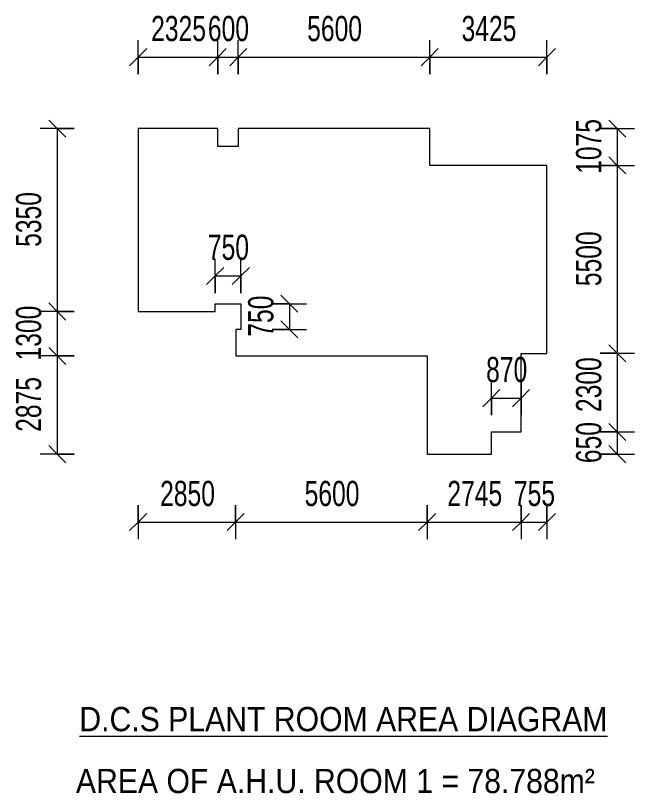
# Model space of a CAD drawing. Header units: millimetres. Extents: x -57519 to 497916, y -349472 to 446842.
# Drawn here: x 178302 to 196395, y 21257 to 44021 of the extents above; entities that cross this region are included whole.
import ezdxf

# ---------------------------------------------------------------- set-up
doc = ezdxf.new("R2010")
doc.units = ezdxf.units.MM
for name, color, linetype, lineweight in [('A-ANNO-DIMS', 211, 'Continuous', 5), ('A-ANNO-DIMS-500', 211, 'Continuous', 5), ('A-FLOR', 192, 'Continuous', 5), ('G-ANNO-TEXT', 231, 'Continuous', 5)]:
    doc.layers.add(name, color=color, linetype=linetype, lineweight=lineweight)
doc.styles.add('Arial', font='arial.ttf', dxfattribs={"width": 0.7, "height": 737.649701})
doc.styles.add('Swis721 BT_2', font='swiss.ttf', dxfattribs={"width": 0.89, "height": 709.553159})
doc.dimstyles.new('Linear_-_1_5mm_Arial', dxfattribs={"dimscale": 304.8, "dimtxt": 750, "dimasz": 1.64042, "dimexe": 1.64042, "dimexo": 0.0625, "dimgap": 0.82021, "dimtad": 1, "dimdec": 0, "dimzin": 0, "dimdsep": 46, "dimtxsty": 'Arial', "dimblk1": 'OBLIQUE', "dimblk2": 'OBLIQUE', "dimsah": 1, "dimcen": 0.09, "dimadec": 0, "dimazin": 0, "dimtfac": 1, "dimtdec": 4, "dimtix": 1, "dimtmove": 0, "dimatfit": 3, "dimfxl": 1.64042, "dimfxlon": 1, "dimtvp": 1, "dimtolj": 1, "dimtzin": 0, "dimarcsym": 2})
doc.dimstyles.new('Linear_-_1_5mm_Arial_1', dxfattribs={"dimscale": 304.8, "dimtxt": 750, "dimasz": 1.64042, "dimexe": 1.64042, "dimexo": 0.0625, "dimgap": 0.82021, "dimtad": 1, "dimdec": 0, "dimzin": 0, "dimdsep": 46, "dimtxsty": 'Arial', "dimblk1": 'OBLIQUE', "dimblk2": 'OBLIQUE', "dimsah": 1, "dimcen": 0.09, "dimadec": 0, "dimazin": 0, "dimtfac": 1, "dimtdec": 4, "dimtix": 1, "dimtmove": 2, "dimatfit": 3, "dimfxl": 1.64042, "dimfxlon": 1, "dimtvp": 1, "dimtolj": 1, "dimtzin": 0, "dimarcsym": 2})

# ---------------------------------------------------------------- blocks, each defined once
blk = doc.blocks.new('DIMBLOCK26-2_F U_F_A_ Independant Rooms')
at = {"layer": 'A-ANNO-DIMS-500', "transparency": 16777216}
for p, q in [((181887, 42303), (181887, 43303)), ((184212, 42303), (184212, 43303)), ((181887, 42803), (182137, 43053)), ((184212, 42803), (184462, 43053)), ((181887, 42803), (181637, 42553)), ((181887, 42803), (184212, 42803)), ((181887, 42803), (181887, 42303)), ((184212, 42803), (183962, 42553)), ((184212, 42803), (184212, 42303))]:
    blk.add_line(p, q, dxfattribs=at)
at = {"layer": 'A-ANNO-DIMS-500', "color": 0, "transparency": 16777216, "insert": (182265, 44010), "char_height": 737.6, "width": 1883.08, "attachment_point": 1, "line_spacing_factor": 0.938532, "style": 'Arial'}
blk.add_mtext('2325', dxfattribs=at)
blk = doc.blocks.new('_Oblique')
at = {"color": 0, "linetype": 'ByBlock', "lineweight": -2}
blk.add_line((-0.5, -0.5), (0.5, 0.5), dxfattribs=at)
blk = doc.blocks.new('DIMBLOCK27-2_F U_F_A_ Independant Rooms')
at = {"layer": 'A-ANNO-DIMS-500', "transparency": 16777216}
for p, q in [((184212, 42303), (184212, 43303)), ((184812, 42303), (184812, 43303)), ((184212, 42803), (184462, 43053)), ((184812, 42803), (185062, 43053)), ((184212, 42803), (183962, 42553)), ((184212, 42803), (184812, 42803)), ((184212, 42803), (184212, 42303)), ((184812, 42803), (184562, 42553)), ((184812, 42803), (184812, 42303))]:
    blk.add_line(p, q, dxfattribs=at)
at = {"layer": 'A-ANNO-DIMS-500', "color": 0, "transparency": 16777216, "insert": (183924, 44010), "char_height": 737.6, "width": 1412.31, "attachment_point": 1, "line_spacing_factor": 0.938532, "style": 'Arial'}
blk.add_mtext('600', dxfattribs=at)
blk = doc.blocks.new('DIMBLOCK28-2_F U_F_A_ Independant Rooms')
at = {"layer": 'A-ANNO-DIMS-500', "transparency": 16777216}
for p, q in [((184812, 42303), (184812, 43303)), ((190412, 42303), (190412, 43303)), ((184812, 42803), (185062, 43053)), ((190412, 42803), (190662, 43053)), ((184812, 42803), (184562, 42553)), ((184812, 42803), (190412, 42803)), ((184812, 42803), (184812, 42303)), ((190412, 42803), (190162, 42553)), ((190412, 42803), (190412, 42303))]:
    blk.add_line(p, q, dxfattribs=at)
at = {"layer": 'A-ANNO-DIMS-500', "color": 0, "transparency": 16777216, "insert": (186827, 44010), "char_height": 737.6, "width": 1883.08, "attachment_point": 1, "line_spacing_factor": 0.938532, "style": 'Arial'}
blk.add_mtext('5600', dxfattribs=at)
blk = doc.blocks.new('DIMBLOCK29-2_F U_F_A_ Independant Rooms')
at = {"layer": 'A-ANNO-DIMS-500', "transparency": 16777216}
for p, q in [((190412, 42303), (190412, 43303)), ((193837, 42303), (193837, 43303)), ((190412, 42803), (190662, 43053)), ((193837, 42803), (194087, 43053)), ((190412, 42803), (190162, 42553)), ((190412, 42803), (193837, 42803)), ((190412, 42803), (190412, 42303)), ((193837, 42803), (193587, 42553)), ((193837, 42803), (193837, 42303))]:
    blk.add_line(p, q, dxfattribs=at)
at = {"layer": 'A-ANNO-DIMS-500', "color": 0, "transparency": 16777216, "insert": (191340, 44010), "char_height": 737.6, "width": 1883.08, "attachment_point": 1, "line_spacing_factor": 0.938532, "style": 'Arial'}
blk.add_mtext('3425', dxfattribs=at)
blk = doc.blocks.new('DIMBLOCK30-2_F U_F_A_ Independant Rooms')
at = {"layer": 'A-ANNO-DIMS-500', "transparency": 16777216}
for p, q in [((179520, 40712), (179270, 40962)), ((180020, 40712), (179020, 40712)), ((179520, 40712), (179520, 35362)), ((179520, 40712), (179770, 40462)), ((179520, 40712), (180020, 40712)), ((179520, 35362), (179270, 35612)), ((180020, 35362), (179020, 35362)), ((179520, 35362), (179770, 35112)), ((179520, 35362), (180020, 35362))]:
    blk.add_line(p, q, dxfattribs=at)
at = {"layer": 'A-ANNO-DIMS-500', "color": 0, "transparency": 16777216, "insert": (178313, 37252), "char_height": 737.6, "width": 1883.08, "attachment_point": 1, "rotation": 90, "line_spacing_factor": 0.938532, "style": 'Arial'}
blk.add_mtext('5350', dxfattribs=at)
blk = doc.blocks.new('DIMBLOCK31-2_F U_F_A_ Independant Rooms')
at = {"layer": 'A-ANNO-DIMS-500', "transparency": 16777216}
for p, q in [((179520, 35362), (179270, 35612)), ((180020, 35362), (179020, 35362)), ((179520, 35362), (179520, 34062)), ((179520, 35362), (179770, 35112)), ((179520, 35362), (180020, 35362)), ((179520, 34062), (179270, 34312)), ((180020, 34062), (179020, 34062)), ((179520, 34062), (179770, 33812)), ((179520, 34062), (180020, 34062))]:
    blk.add_line(p, q, dxfattribs=at)
at = {"layer": 'A-ANNO-DIMS-500', "color": 0, "transparency": 16777216, "insert": (178313, 33927), "char_height": 737.6, "width": 1883.08, "attachment_point": 1, "rotation": 90, "line_spacing_factor": 0.938532, "style": 'Arial'}
blk.add_mtext('1300', dxfattribs=at)
blk = doc.blocks.new('DIMBLOCK32-2_F U_F_A_ Independant Rooms')
at = {"layer": 'A-ANNO-DIMS-500', "transparency": 16777216}
for p, q in [((179520, 34062), (179270, 34312)), ((180020, 34062), (179020, 34062)), ((179520, 34062), (179520, 31187)), ((179520, 34062), (179770, 33812)), ((179520, 34062), (180020, 34062)), ((179520, 31187), (179270, 31437)), ((180020, 31187), (179020, 31187)), ((179520, 31187), (179770, 30937)), ((179520, 31187), (180020, 31187))]:
    blk.add_line(p, q, dxfattribs=at)
at = {"layer": 'A-ANNO-DIMS-500', "color": 0, "transparency": 16777216, "insert": (178313, 31839), "char_height": 737.6, "width": 1883.08, "attachment_point": 1, "rotation": 90, "line_spacing_factor": 0.938532, "style": 'Arial'}
blk.add_mtext('2875', dxfattribs=at)
blk = doc.blocks.new('DIMBLOCK33-2_F U_F_A_ Independant Rooms')
at = {"layer": 'A-ANNO-DIMS-500', "transparency": 16777216}
for p, q in [((195895, 40712), (195645, 40962)), ((195395, 40712), (196395, 40712)), ((195895, 40712), (195395, 40712)), ((195895, 40712), (195895, 39637)), ((195895, 40712), (196145, 40462)), ((195895, 39637), (195645, 39887)), ((195395, 39637), (196395, 39637)), ((195895, 39637), (195395, 39637)), ((195895, 39637), (196145, 39387))]:
    blk.add_line(p, q, dxfattribs=at)
at = {"layer": 'A-ANNO-DIMS-500', "color": 0, "transparency": 16777216, "insert": (194688, 39389), "char_height": 737.6, "width": 1883.08, "attachment_point": 1, "rotation": 90, "line_spacing_factor": 0.938532, "style": 'Arial'}
blk.add_mtext('1075', dxfattribs=at)
blk = doc.blocks.new('DIMBLOCK34-2_F U_F_A_ Independant Rooms')
at = {"layer": 'A-ANNO-DIMS-500', "transparency": 16777216}
for p, q in [((195895, 39637), (195645, 39887)), ((195395, 39637), (196395, 39637)), ((195895, 39637), (195395, 39637)), ((195895, 39637), (195895, 34137)), ((195895, 39637), (196145, 39387)), ((195895, 34137), (195645, 34387)), ((195395, 34137), (196395, 34137)), ((195895, 34137), (195395, 34137)), ((195895, 34137), (196145, 33887))]:
    blk.add_line(p, q, dxfattribs=at)
at = {"layer": 'A-ANNO-DIMS-500', "color": 0, "transparency": 16777216, "insert": (194688, 36102), "char_height": 737.6, "width": 1883.08, "attachment_point": 1, "rotation": 90, "line_spacing_factor": 0.938532, "style": 'Arial'}
blk.add_mtext('5500', dxfattribs=at)
blk = doc.blocks.new('DIMBLOCK35-2_F U_F_A_ Independant Rooms')
at = {"layer": 'A-ANNO-DIMS-500', "transparency": 16777216}
for p, q in [((195895, 34137), (195645, 34387)), ((195395, 34137), (196395, 34137)), ((195895, 34137), (195395, 34137)), ((195895, 34137), (195895, 31837)), ((195895, 34137), (196145, 33887)), ((195895, 31837), (195645, 32087)), ((195395, 31837), (196395, 31837)), ((195895, 31837), (195395, 31837)), ((195895, 31837), (196145, 31587))]:
    blk.add_line(p, q, dxfattribs=at)
at = {"layer": 'A-ANNO-DIMS-500', "color": 0, "transparency": 16777216, "insert": (194688, 32418), "char_height": 737.6, "width": 1883.08, "attachment_point": 1, "rotation": 90, "line_spacing_factor": 0.938532, "style": 'Arial'}
blk.add_mtext('2300', dxfattribs=at)
blk = doc.blocks.new('DIMBLOCK36-2_F U_F_A_ Independant Rooms')
at = {"layer": 'A-ANNO-DIMS-500', "transparency": 16777216}
for p, q in [((195895, 31837), (195645, 32087)), ((195395, 31837), (196395, 31837)), ((195895, 31837), (195395, 31837)), ((195895, 31837), (195895, 31187)), ((195895, 31837), (196145, 31587)), ((195895, 31187), (195645, 31437)), ((195395, 31187), (196395, 31187)), ((195895, 31187), (195395, 31187)), ((195895, 31187), (196145, 30937))]:
    blk.add_line(p, q, dxfattribs=at)
at = {"layer": 'A-ANNO-DIMS-500', "color": 0, "transparency": 16777216, "insert": (194688, 30923), "char_height": 737.6, "width": 1412.31, "attachment_point": 1, "rotation": 90, "line_spacing_factor": 0.938532, "style": 'Arial'}
blk.add_mtext('650', dxfattribs=at)
blk = doc.blocks.new('DIMBLOCK37-2_F U_F_A_ Independant Rooms')
at = {"layer": 'A-ANNO-DIMS-500', "transparency": 16777216}
for p, q in [((181887, 29698), (181887, 28698)), ((181887, 29198), (181887, 29698)), ((184737, 29698), (184737, 28698)), ((184737, 29198), (184737, 29698)), ((181887, 29198), (182137, 29448)), ((184737, 29198), (184987, 29448)), ((181887, 29198), (181637, 28948)), ((181887, 29198), (184737, 29198)), ((184737, 29198), (184487, 28948))]:
    blk.add_line(p, q, dxfattribs=at)
at = {"layer": 'A-ANNO-DIMS-500', "color": 0, "transparency": 16777216, "insert": (182527, 30405), "char_height": 737.6, "width": 1883.08, "attachment_point": 1, "line_spacing_factor": 0.938532, "style": 'Arial'}
blk.add_mtext('2850', dxfattribs=at)
blk = doc.blocks.new('DIMBLOCK38-2_F U_F_A_ Independant Rooms')
at = {"layer": 'A-ANNO-DIMS-500', "transparency": 16777216}
for p, q in [((184737, 29698), (184737, 28698)), ((184737, 29198), (184737, 29698)), ((190337, 29698), (190337, 28698)), ((190337, 29198), (190337, 29698)), ((184737, 29198), (184987, 29448)), ((190337, 29198), (190587, 29448)), ((184737, 29198), (184487, 28948)), ((184737, 29198), (190337, 29198)), ((190337, 29198), (190087, 28948))]:
    blk.add_line(p, q, dxfattribs=at)
at = {"layer": 'A-ANNO-DIMS-500', "color": 0, "transparency": 16777216, "insert": (186752, 30405), "char_height": 737.6, "width": 1883.08, "attachment_point": 1, "line_spacing_factor": 0.938532, "style": 'Arial'}
blk.add_mtext('5600', dxfattribs=at)
blk = doc.blocks.new('DIMBLOCK39-2_F U_F_A_ Independant Rooms')
at = {"layer": 'A-ANNO-DIMS-500', "transparency": 16777216}
for p, q in [((190337, 29698), (190337, 28698)), ((190337, 29198), (190337, 29698)), ((193082, 29698), (193082, 28698)), ((193082, 29198), (193082, 29698)), ((190337, 29198), (190587, 29448)), ((193082, 29198), (193332, 29448)), ((190337, 29198), (190087, 28948)), ((190337, 29198), (193082, 29198)), ((193082, 29198), (192832, 28948))]:
    blk.add_line(p, q, dxfattribs=at)
at = {"layer": 'A-ANNO-DIMS-500', "color": 0, "transparency": 16777216, "insert": (190925, 30405), "char_height": 737.6, "width": 1883.08, "attachment_point": 1, "line_spacing_factor": 0.938532, "style": 'Arial'}
blk.add_mtext('2745', dxfattribs=at)
blk = doc.blocks.new('DIMBLOCK40-2_F U_F_A_ Independant Rooms')
at = {"layer": 'A-ANNO-DIMS-500', "transparency": 16777216}
for p, q in [((193082, 29698), (193082, 28698)), ((193082, 29198), (193082, 29698)), ((193837, 29698), (193837, 28698)), ((193837, 29198), (193837, 29698)), ((193082, 29198), (193332, 29448)), ((193837, 29198), (194087, 29448)), ((193082, 29198), (192832, 28948)), ((193082, 29198), (193837, 29198)), ((193837, 29198), (193587, 28948))]:
    blk.add_line(p, q, dxfattribs=at)
at = {"layer": 'A-ANNO-DIMS-500', "color": 0, "transparency": 16777216, "insert": (192871, 30405), "char_height": 737.6, "width": 1412.31, "attachment_point": 1, "line_spacing_factor": 0.938532, "style": 'Arial'}
blk.add_mtext('755', dxfattribs=at)
blk = doc.blocks.new('DIMBLOCK89-2_F U_F_A_ Independant Rooms')
at = {"layer": 'A-ANNO-DIMS-500', "transparency": 16777216}
for p, q in [((192212, 32325), (192212, 33325)), ((193082, 33325), (193082, 32325)), ((193082, 32825), (193082, 33325)), ((192212, 32825), (192462, 33075)), ((193082, 32825), (193332, 33075)), ((192212, 32825), (191962, 32575)), ((192212, 32825), (193082, 32825)), ((192212, 32825), (192212, 32325)), ((193082, 32825), (192832, 32575))]:
    blk.add_line(p, q, dxfattribs=at)
at = {"layer": 'A-ANNO-DIMS-500', "color": 0, "transparency": 16777216, "insert": (192059, 34032), "char_height": 737.6, "width": 1412.31, "attachment_point": 1, "line_spacing_factor": 0.938532, "style": 'Arial'}
blk.add_mtext('870', dxfattribs=at)
blk = doc.blocks.new('DIMBLOCK90-2_F U_F_A_ Independant Rooms')
at = {"layer": 'A-ANNO-DIMS-500', "transparency": 16777216}
for p, q in [((184137, 35902), (184137, 36902)), ((184887, 35902), (184887, 36902)), ((184137, 36402), (184387, 36652)), ((184887, 36402), (185137, 36652)), ((184137, 36402), (183887, 36152)), ((184137, 36402), (184887, 36402)), ((184137, 36402), (184137, 35902)), ((184887, 36402), (184637, 36152)), ((184887, 36402), (184887, 35902))]:
    blk.add_line(p, q, dxfattribs=at)
at = {"layer": 'A-ANNO-DIMS-500', "color": 0, "transparency": 16777216, "insert": (183924, 37609), "char_height": 737.6, "width": 1412.31, "attachment_point": 1, "line_spacing_factor": 0.938532, "style": 'Arial'}
blk.add_mtext('750', dxfattribs=at)
blk = doc.blocks.new('DIMBLOCK91-2_F U_F_A_ Independant Rooms')
at = {"layer": 'A-ANNO-DIMS-500', "transparency": 16777216}
for p, q in [((186308, 35587), (186058, 35837)), ((185808, 35587), (186808, 35587)), ((186308, 35587), (185808, 35587)), ((186308, 35587), (186308, 34837)), ((186308, 35587), (186558, 35337)), ((186308, 34837), (186058, 35087)), ((185808, 34837), (186808, 34837)), ((186308, 34837), (185808, 34837)), ((186308, 34837), (186558, 34587))]:
    blk.add_line(p, q, dxfattribs=at)
at = {"layer": 'A-ANNO-DIMS-500', "color": 0, "transparency": 16777216, "insert": (185101, 34623), "char_height": 737.6, "width": 1412.31, "attachment_point": 1, "rotation": 90, "line_spacing_factor": 0.938532, "style": 'Arial'}
blk.add_mtext('750', dxfattribs=at)

msp = doc.modelspace()

# ---------------------------------------------------------------- linework, layer by layer
at = {"layer": 'A-FLOR', "lineweight": 13}
for p, q in [((181887.1, 40711.5), (181887.1, 35361.5)), ((184212.1, 40711.5), (181887.1, 40711.5)), ((184212.1, 40186.5), (184212.1, 40711.5)), ((190412.1, 40711.5), (184812.1, 40711.5)), ((184812.1, 40711.5), (184812.1, 40186.5)), ((190412.1, 39636.5), (190412.1, 40711.5)), ((184812.1, 40186.5), (184212.1, 40186.5)), ((193837.1, 39636.5), (190412.1, 39636.5)), ((193837.1, 34136.5), (193837.1, 39636.5)), ((184137.1, 35361.5), (184137.1, 35586.5)), ((184137.1, 35586.5), (184887.1, 35586.5)), ((184887.1, 35586.5), (184887.1, 34836.5)), ((181887.1, 35361.5), (184137.1, 35361.5)), ((184887.1, 34836.5), (184737.1, 34836.5)), ((184737.1, 34836.5), (184737.1, 34061.5)), ((184737.1, 34061.5), (190337.1, 34061.5)), ((190337.1, 34061.5), (190337.1, 31186.5)), ((193082.1, 31836.5), (193082.1, 34136.5)), ((193082.1, 34136.5), (193837.1, 34136.5)), ((192212.1, 31186.5), (192212.1, 31836.5)), ((192212.1, 31836.5), (193082.1, 31836.5)), ((190337.1, 31186.5), (192212.1, 31186.5))]:
    msp.add_line(p, q, dxfattribs=at)

# ---------------------------------------------------------------- texts
at = {"layer": 'G-ANNO-TEXT', "color": 7, "char_height": 709.553, "attachment_point": 1, "line_spacing_factor": 1.00667, "style": 'Swis721 BT_2'}
for s, insert, width in [('\\LD.C.S PLANT ROOM AREA DIAGRAM', (180166.9, 23787.4), 17712), ('AREA OF A.H.U. ROOM 1 = 78.788m²', (180066.9, 21976.8), 17955)]:
    msp.add_mtext(s, dxfattribs=dict(at, insert=insert, width=width))

# ---------------------------------------------------------------- dimensions: what is measured, and where the dimension line sits
at = {"layer": 'A-ANNO-DIMS'}
for base, p1, p2, override, picture, middle in [((184212.1, 42803.4), (181887.1, 42303.4), (184212.1, 42303.4), {"dimpost": '<>', "dimfxl": 2324.999989}, 'DIMBLOCK26-2_F U_F_A_ Independant Rooms', (183049.6, 43430.3)), ((184812.1, 42803.4), (184212.1, 42303.4), (184812.1, 42303.4), {"dimpost": '<>', "dimfxl": 600}, 'DIMBLOCK27-2_F U_F_A_ Independant Rooms', (184512.1, 43430.1)), ((190412.1, 42803.4), (184812.1, 42303.4), (190412.1, 42303.4), {"dimpost": '<>', "dimfxl": 5600.000002}, 'DIMBLOCK28-2_F U_F_A_ Independant Rooms', (187612.1, 43430.1)), ((193837.1, 42803.4), (190412.1, 42303.4), (193837.1, 42303.4), {"dimpost": '<>', "dimfxl": 3425}, 'DIMBLOCK29-2_F U_F_A_ Independant Rooms', (192124.6, 43430.3)), ((184887.1, 36402), (184137.1, 35902), (184887.1, 35902), {"dimpost": '<>', "dimfxl": 750}, 'DIMBLOCK90-2_F U_F_A_ Independant Rooms', (184512.1, 37028.6)), ((193082.1, 32824.7), (192212.1, 32324.7), (193082.1, 33324.7), {"dimpost": '<>', "dimfxl": 1325.481008}, 'DIMBLOCK89-2_F U_F_A_ Independant Rooms', (192647.1, 33451.3)), ((184737.1, 29197.7), (181887.1, 29697.7), (184737.1, 29697.7), {"dimpost": '<>', "dimfxl": 2849.999989}, 'DIMBLOCK37-2_F U_F_A_ Independant Rooms', (183312.1, 29824.4)), ((190337.1, 29197.7), (184737.1, 29697.7), (190337.1, 29697.7), {"dimpost": '<>', "dimfxl": 5600.000059}, 'DIMBLOCK38-2_F U_F_A_ Independant Rooms', (187537.1, 29824.4)), ((193082.1, 29197.7), (190337.1, 29697.7), (193082.1, 29697.7), {"dimpost": '<>', "dimfxl": 2744.999943}, 'DIMBLOCK39-2_F U_F_A_ Independant Rooms', (191709.6, 29824.4)), ((193837.1, 29197.7), (193082.1, 29697.7), (193837.1, 29697.7), {"dimpost": '<>', "dimfxl": 755}, 'DIMBLOCK40-2_F U_F_A_ Independant Rooms', (193459.6, 29822.8))]:
    dim = msp.add_linear_dim(base=base, p1=p1, p2=p2, dimstyle='Linear_-_1_5mm_Arial', override=override, dxfattribs=at)
    dim.commit()
    dim.dimension.update_dxf_attribs({"geometry": picture, "text_midpoint": middle})
for base, p1, p2, override, picture, middle in [((195895, 39636.5), (195395, 40711.5), (195395, 39636.5), {"dimpost": '<>', "dimfxl": 1075}, 'DIMBLOCK33-2_F U_F_A_ Independant Rooms', (195268.4, 40174)), ((179520.3, 35361.5), (180020.3, 40711.5), (180020.3, 35361.5), {"dimpost": '<>', "dimfxl": 5350.000012}, 'DIMBLOCK30-2_F U_F_A_ Independant Rooms', (178893.5, 38036.5)), ((195895, 34136.5), (195395, 39636.5), (195395, 34136.5), {"dimpost": '<>', "dimfxl": 5500.000012}, 'DIMBLOCK34-2_F U_F_A_ Independant Rooms', (195268.4, 36886.5)), ((186307.9, 34836.5), (185807.9, 35586.5), (185807.9, 34836.5), {"dimpost": '<>', "dimfxl": 750}, 'DIMBLOCK91-2_F U_F_A_ Independant Rooms', (185681.3, 35211.5)), ((179520.3, 34061.5), (180020.3, 35361.5), (180020.3, 34061.5), {"dimpost": '<>', "dimfxl": 1300}, 'DIMBLOCK31-2_F U_F_A_ Independant Rooms', (178893.5, 34711.5)), ((179520.3, 31186.5), (180020.3, 34061.5), (180020.3, 31186.5), {"dimpost": '<>', "dimfxl": 2875}, 'DIMBLOCK32-2_F U_F_A_ Independant Rooms', (178893.7, 32624)), ((195895, 31186.5), (195395, 31836.5), (195395, 31186.5), {"dimpost": '<>', "dimfxl": 650}, 'DIMBLOCK36-2_F U_F_A_ Independant Rooms', (195268.4, 31511.5))]:
    dim = msp.add_linear_dim(base=base, p1=p1, p2=p2, angle=90, dimstyle='Linear_-_1_5mm_Arial', override=override, dxfattribs=at)
    dim.commit()
    dim.dimension.update_dxf_attribs({"geometry": picture, "text_midpoint": middle})
dim = msp.add_linear_dim(base=(195895, 31836.5), p1=(195395, 34136.5), p2=(195395, 31836.5), angle=90, dimstyle='Linear_-_1_5mm_Arial_1', override={"dimpost": '<>', "dimfxl": 2300}, dxfattribs=at)
dim.commit()
dim.dimension.update_dxf_attribs({"geometry": 'DIMBLOCK35-2_F U_F_A_ Independant Rooms', "text_midpoint": (195179.9, 33359.7), "dimtype": 160, "text_rotation": 90})

doc.saveas('drawing.dxf')
